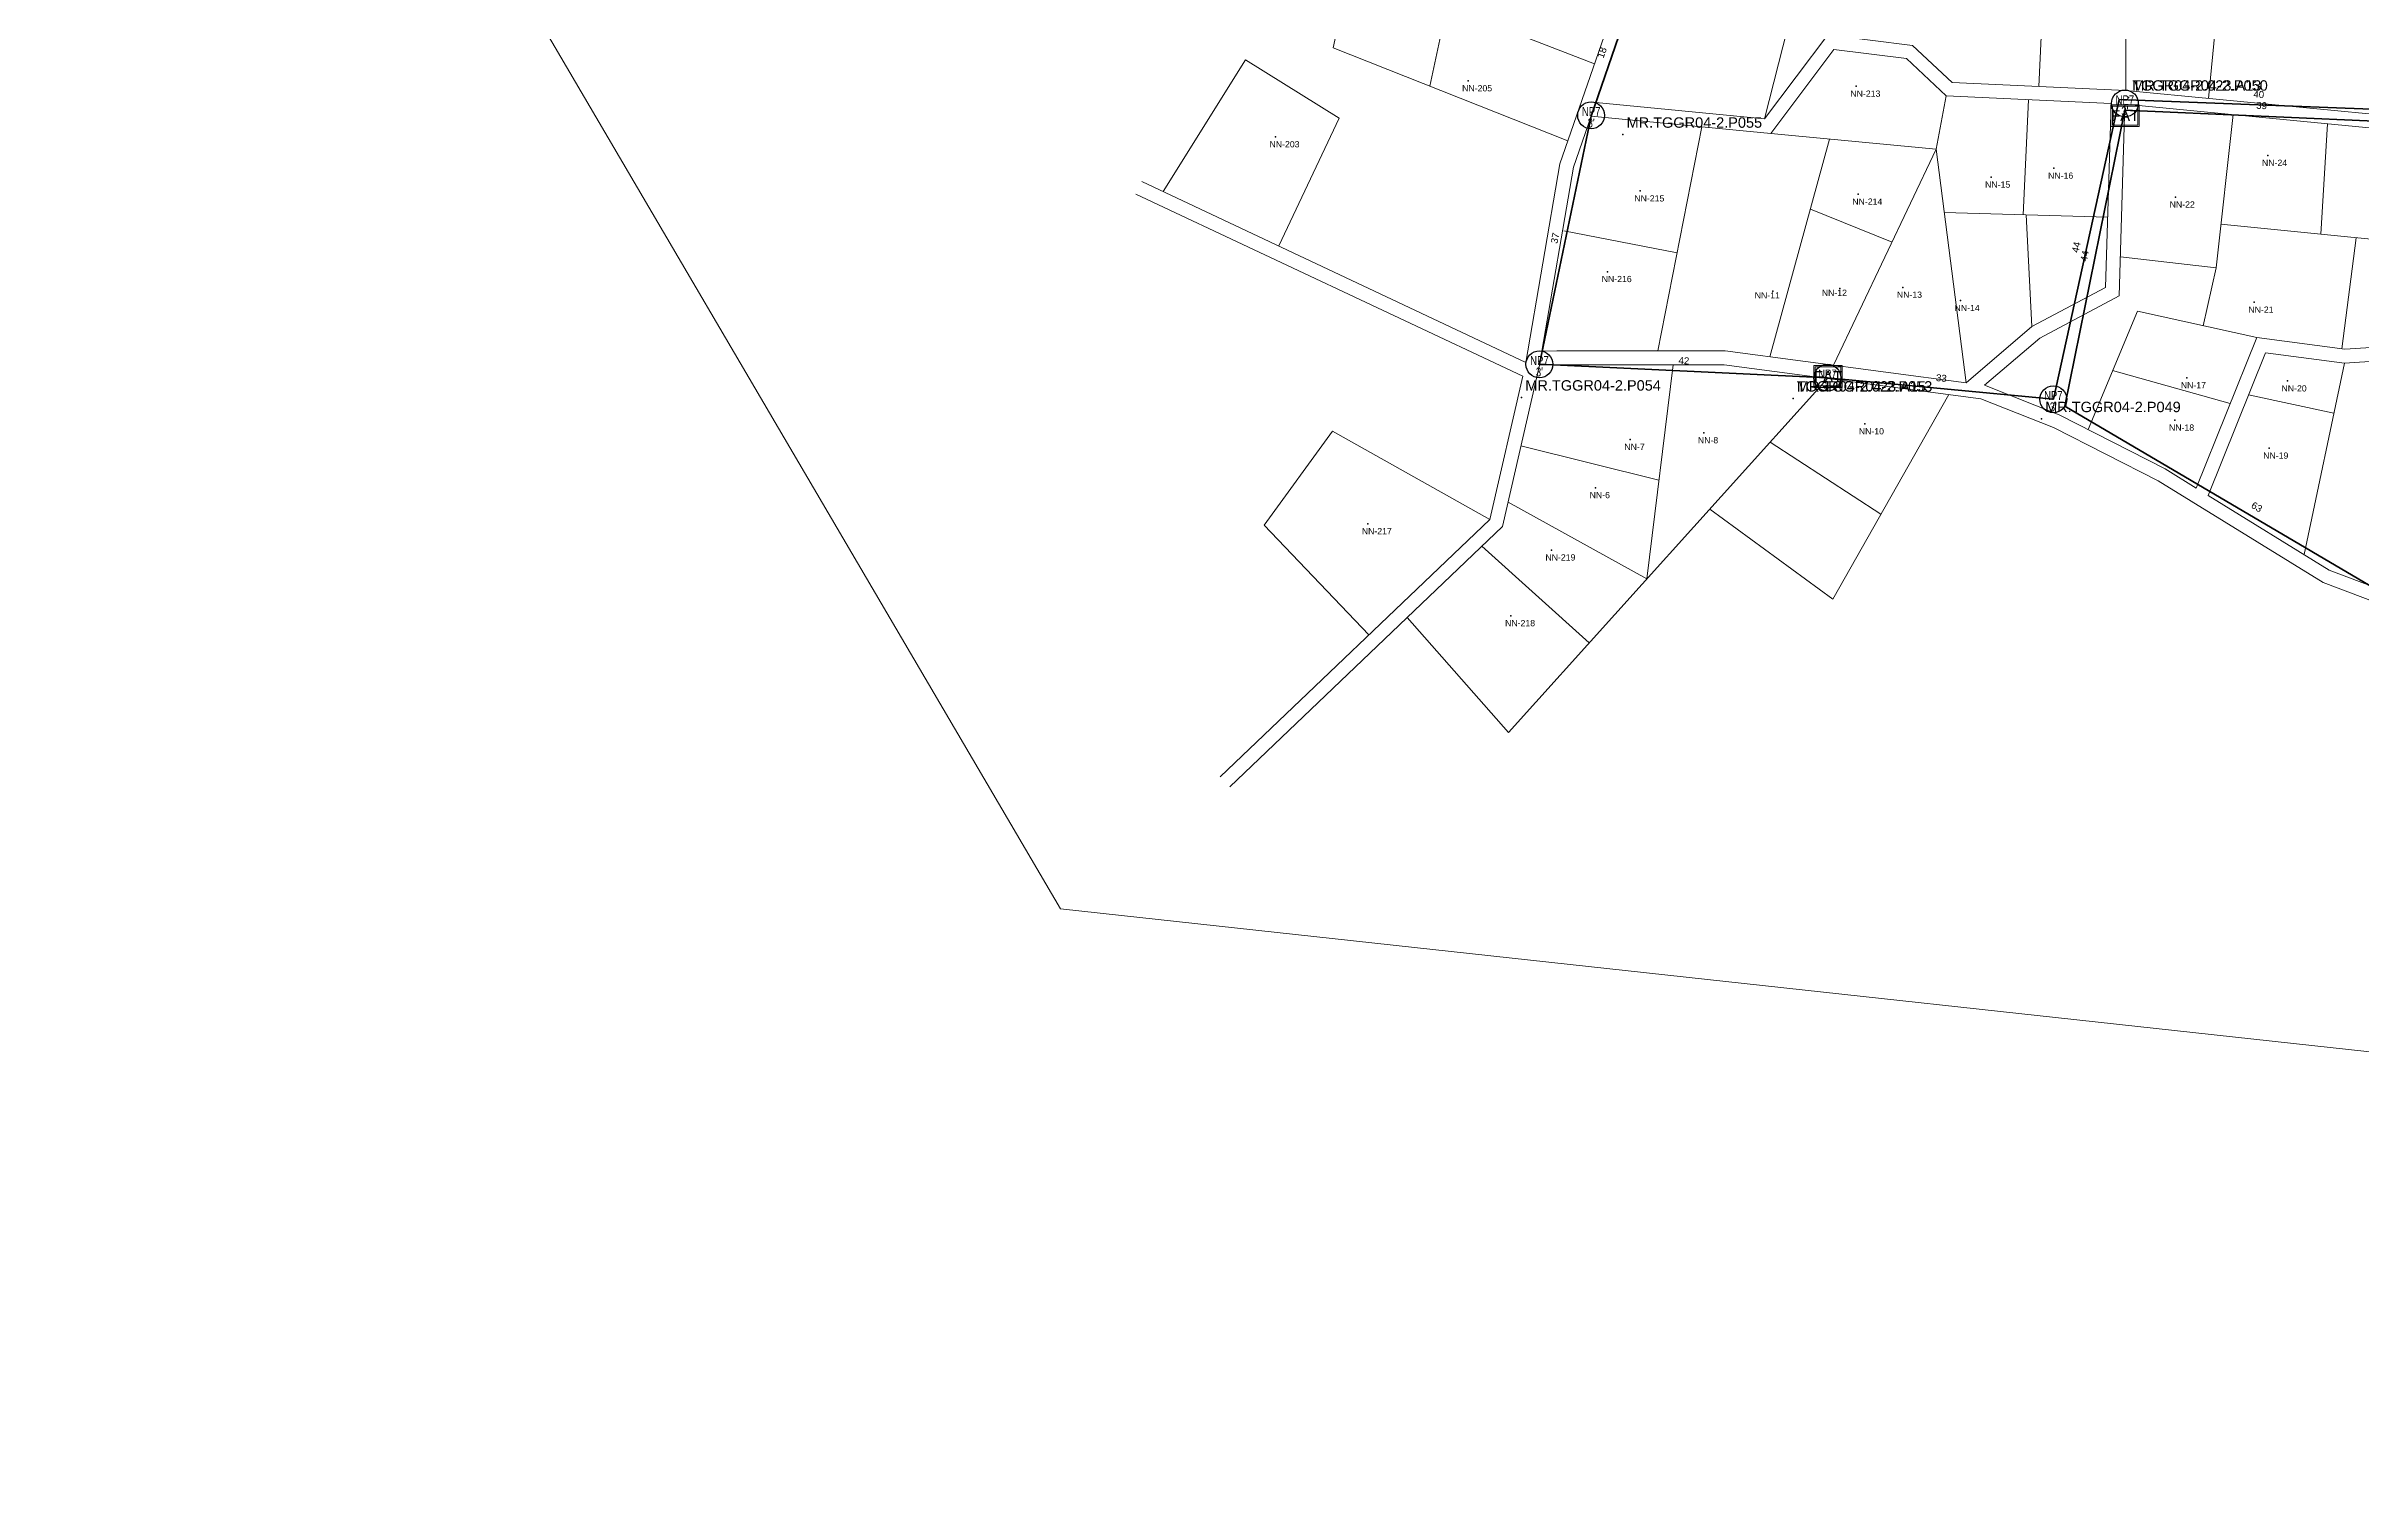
# Model space of a CAD drawing. Header units: metres. Extents: x -2567 to -1147, y 1126 to 2045.
# Drawn here: x -2566.7 to -2232.7, y 1125.7 to 1332.4 of the extents above; entities that cross this region are included whole.
import ezdxf
from ezdxf.enums import TextEntityAlignment as Align

# ---------------------------------------------------------------- set-up
doc = ezdxf.new("R2010")
doc.units = ezdxf.units.M
for name, color, linetype, lineweight in [('BASIC MAP', 7, 'Continuous', 9), ('BOUNDARY FDT 1', 1, 'Continuous', 18), ('FAT', 40, 'Continuous', 9), ('FO 48 CORE', 204, 'Continuous', 35), ('HOME', 7, 'Continuous', 9)]:
    doc.layers.add(name, color=color, linetype=linetype, lineweight=lineweight)
for name, color, linetype in [('BASIC MAP_PT', 7, 'Continuous'), ('BASIC MAP_PT_NUM', 7, 'Continuous'), ('Home Number RW 01 FDT 2', 6, 'Continuous'), ('Label', 130, 'Continuous'), ('NEW POLE 7m (3 inches) FDT 2', 4, 'Continuous')]:
    doc.layers.add(name, color=color, linetype=linetype)
doc.styles.get("Standard").update_dxf_attribs({"font": 'arial.ttf'})
doc.styles.add('Title Block 3', font='dgn003.shx')

# ---------------------------------------------------------------- blocks, each defined once
blk = doc.blocks.new('*U68')
at = {"color": 0, "linetype": 'ByBlock', "lineweight": -2}
blk.add_circle((0, 0), 2.24, dxfattribs=at)
at = {"color": 0, "linetype": 'ByBlock', "lineweight": -2, "style": 'Title Block 3', "width": 0.799091}
for s, p in [('NP7', (0, 0.62)), ("3'", (0, -1.27))]:
    blk.add_text(s, height=1.488, dxfattribs=at).set_placement(p, align=Align.MIDDLE_CENTER)

msp = doc.modelspace()

# ---------------------------------------------------------------- linework, layer by layer
at = {"layer": 'BASIC MAP', "lineweight": 0}
for p, q in [((-2353.72, 1284.82), (-2409.53, 1311.11)), ((-2353.26, 1286.82), (-2408.68, 1312.92))]:
    msp.add_line(p, q, dxfattribs=at)
for points in [[(-2290.9, 1515.45), (-2296.62, 1505.5), (-2328.7, 1451.11), (-2328.88, 1431.78), (-2328.15, 1409.59), (-2325.94, 1380.07), (-2328.88, 1365.53), (-2336.45, 1343.7), (-2343.17, 1324.3), (-2318.85, 1321.97), (-2309.7, 1334.09), (-2297.47, 1332.57), (-2291.76, 1327.23), (-2266.68, 1326.07), (-2227.57, 1322.31), (-2204.24, 1323.84), (-2194.27, 1326.93), (-2189.24, 1341.28), (-2184.08, 1345.77), (-2166.13, 1347.09), (-2126.93, 1363.13)], [(-2353.26, 1286.82), (-2348.34, 1315.48), (-2338.34, 1344.35), (-2335.24, 1353.29), (-2362.23, 1358.1), (-2362.54, 1364.29), (-2431.76, 1382.39), (-2456.27, 1385.45), (-2457.79, 1365.13), (-2499.35, 1370.24)], [(-2126.17, 1361.28), (-2165.66, 1345.12), (-2183.27, 1343.82), (-2187.53, 1340.12), (-2192.72, 1325.32), (-2203.87, 1321.86), (-2210.42, 1321.43), (-2212.3, 1298.97), (-2216.2, 1287.94), (-2235.14, 1286.72), (-2246.53, 1288.22), (-2254.8, 1267.62), (-2237.35, 1256.86), (-2203.96, 1244.22), (-2185.53, 1226.99), (-2175.38, 1222.51), (-2151.62, 1226.12), (-2135.24, 1234), (-2102.35, 1254.3), (-2093.07, 1313.39), (-2084.78, 1339.33), (-2047.25, 1326.11), (-2023.46, 1301.49), (-1999.7, 1300.46)], [(-2395.99, 1225.57), (-2356.64, 1263.12), (-2351.3, 1286.43), (-2348.76, 1286.48), (-2324.65, 1286.48), (-2287.6, 1281.57), (-2277.15, 1277.43), (-2262.01, 1269.72), (-2238.23, 1255.06), (-2205.03, 1242.49), (-2186.65, 1225.3), (-2175.65, 1220.44), (-2155.75, 1198.99), (-2129.32, 1180.49), (-2095.31, 1133.47)], [(-2397.37, 1227.01), (-2358.46, 1264.15), (-2353.72, 1284.82)]]:
    msp.add_lwpolyline(points, dxfattribs=at)
for points in [[(-2350.96, 1288.43), (-2346.4, 1314.98), (-2343.84, 1322.36), (-2317.93, 1319.87), (-2308.8, 1331.97), (-2298.36, 1330.66), (-2292.59, 1325.27), (-2268.82, 1324.16), (-2269.6, 1297.65), (-2280.25, 1291.98), (-2289.75, 1283.87), (-2324.51, 1288.48), (-2348.78, 1288.48)], [(-2287.09, 1283.52), (-2279.12, 1290.32), (-2267.63, 1296.43), (-2266.83, 1324.07), (-2227.6, 1320.3), (-2212.44, 1321.3), (-2214.28, 1299.39), (-2217.65, 1289.85), (-2235.07, 1288.72), (-2247.81, 1290.41), (-2256.53, 1268.69), (-2261.03, 1271.46), (-2276.32, 1279.26)]]:
    msp.add_lwpolyline(points, close=True, dxfattribs=at)
at = {"layer": 'BASIC MAP_PT'}
for p in [(-2361.6, 1327.44), (-2305.58, 1326.67), (-2266.3, 1325.05), (-2266.3, 1325.05), (-2339.26, 1319.7), (-2389.39, 1319.37), (-2246.19, 1316.68), (-2286.14, 1313.55), (-2277.06, 1314.84), (-2336.75, 1311.56), (-2305.3, 1311.09), (-2259.51, 1310.67), (-2341.46, 1299.91), (-2317.64, 1297.08), (-2307.97, 1297.46), (-2298.87, 1297.65), (-2290.55, 1295.73), (-2248.16, 1295.49), (-2257.9, 1284.6), (-2243.37, 1284.14), (-2353.87, 1281.77), (-2314.7, 1281.63), (-2314.7, 1281.63), (-2327.58, 1276.66), (-2304.36, 1277.95), (-2278.86, 1278.66), (-2259.6, 1278.47), (-2338.19, 1275.7), (-2246.01, 1274.44), (-2343.2, 1268.73), (-2376.07, 1263.54), (-2349.58, 1259.74), (-2355.41, 1250.27)]:
    msp.add_point(p, dxfattribs=at)
at = {"layer": 'BOUNDARY FDT 1'}
msp.add_lwpolyline([(-1660.23, 1639.76), (-1481.41, 1443.99), (-1667.34, 1125.73), (-2420.4, 1207.97), (-2566.74, 1457.4), (-2517.96, 1564.7), (-2246.18, 1543.79), (-1660.23, 1639.76)], dxfattribs=at)
at = {"layer": 'FAT', "transparency": 16777216, "flags": 128}
for points in [[(-2268.83, 1320.85), (-2264.75, 1320.85), (-2264.75, 1324.01), (-2268.83, 1324.01)], [(-2268.63, 1321.05), (-2264.95, 1321.05), (-2264.95, 1323.81), (-2268.63, 1323.81)], [(-2311.7, 1283.22), (-2307.62, 1283.22), (-2307.62, 1286.38), (-2311.7, 1286.38)], [(-2311.5, 1283.42), (-2307.82, 1283.42), (-2307.82, 1286.18), (-2311.5, 1286.18)]]:
    msp.add_lwpolyline(points, close=True, dxfattribs=at)
at = {"layer": 'FO 48 CORE'}
for points in [[(-2227.49, 1323.22), (-2267.65, 1324.74), (-2277.15, 1281.5), (-2309.75, 1284.61), (-2351.3, 1286.54), (-2343.84, 1322.36), (-2337.87, 1339.7), (-2330.63, 1360.61), (-2325.94, 1380.07), (-2350.99, 1383.9), (-2381.05, 1407.59), (-2390.06, 1437.12), (-2432.41, 1440.88), (-2432.18, 1442.9), (-2390.3, 1439.16), (-2397.89, 1470.02), (-2430.03, 1473.75)], [(-2221.63, 1248.78), (-2275.48, 1280.51), (-2266.85, 1323.24), (-2227.47, 1321.5)]]:
    msp.add_lwpolyline(points, dxfattribs=at)
at = {"layer": 'HOME', "lineweight": 0}
for points in [[(-2329.83, 1362.81), (-2278.05, 1352.29), (-2279.24, 1326.65)], [(-2309.49, 1358.68), (-2318.85, 1321.97)], [(-2388.91, 1355.44), (-2376.6, 1352.75), (-2381.08, 1332.23), (-2347.2, 1318.78)], [(-2362.23, 1349.62), (-2367.12, 1326.68)], [(-2266.68, 1326.07), (-2266.68, 1345.28), (-2252.78, 1345.28), (-2254.74, 1324.92)], [(-2364.67, 1338.15), (-2343.34, 1329.92)], [(-2405.57, 1311.46), (-2393.7, 1330.49), (-2380.22, 1322.08), (-2388.92, 1303.62)], [(-2317.93, 1319.87), (-2294.04, 1317.58), (-2292.59, 1325.27)], [(-2280.71, 1324.72), (-2281.48, 1308.12)], [(-2327.89, 1320.83), (-2334.2, 1288.48)], [(-2267.47, 1302.04), (-2267.47, 1302.04), (-2253.67, 1300.48), (-2251.18, 1322.57)], [(-2237.6, 1321.26), (-2238.57, 1305.32)], [(-2309.43, 1319.05), (-2318.05, 1287.62)], [(-2294.04, 1317.58), (-2308.89, 1286.41)], [(-2294.04, 1317.58), (-2289.75, 1283.87)], [(-2312.21, 1308.91), (-2300.42, 1304.17)], [(-2292.88, 1308.45), (-2269.3, 1307.76)], [(-2281.09, 1308.11), (-2280.25, 1291.98)], [(-2252.96, 1306.76), (-2213.98, 1302.87)], [(-2347.79, 1305.81), (-2331.44, 1302.62)], [(-2233.45, 1304.81), (-2235.51, 1288.78)], [(-2253.67, 1300.48), (-2255.51, 1292.1)], [(-2247.81, 1290.41), (-2265.03, 1294.19), (-2272.14, 1277.13)], [(-2332.01, 1286.48), (-2335.8, 1255.59)], [(-2235.14, 1286.72), (-2240.97, 1259.1)], [(-2370.39, 1250), (-2355.77, 1233.43), (-2309.74, 1284.5)], [(-2268.59, 1285.66), (-2251.62, 1280.91)], [(-2326.73, 1265.66), (-2308.99, 1252.64), (-2292.23, 1282.18)], [(-2248.98, 1282.12), (-2236.66, 1279.51)], [(-2358.46, 1264.15), (-2381.16, 1276.91), (-2391.03, 1263.35), (-2375.9, 1247.51)], [(-2334.05, 1269.81), (-2353.97, 1274.77)], [(-2318.02, 1275.32), (-2302.02, 1264.93)], [(-2355.83, 1266.66), (-2335.8, 1255.59)], [(-2359.6, 1260.3), (-2344.13, 1246.35)]]:
    msp.add_lwpolyline(points, dxfattribs=at)

# ---------------------------------------------------------------- block references
at = {"layer": 'NEW POLE 7m (3 inches) FDT 2', "xscale": 0.866141732282704, "yscale": 0.866141732282704, "zscale": 0.866141732282704}
for p in [(-2343.84, 1322.47), (-2266.83, 1324.18), (-2351.3, 1286.54), (-2309.75, 1284.61), (-2277.15, 1281.5)]:
    msp.add_blockref('*U68', p, dxfattribs=at)

# ---------------------------------------------------------------- texts
at = {"layer": 'BASIC MAP_PT_NUM'}
for s, p in [('TGGR04-2.023.A13', (-2265.77, 1325.58)), ('TGGR04-2.023.A15', (-2314.17, 1282.16))]:
    msp.add_text(s, height=1.5, dxfattribs=at).set_placement(p, align=Align.BOTTOM_LEFT)
at = {"layer": 'FAT', "color": 0, "transparency": 16777216, "flags": 2}
for p in [(-2266.79, 1322.43), (-2309.66, 1284.8)]:
    msp.add_attdef('FAT', text='16', height=1.536, dxfattribs=at).set_placement(p, align=Align.MIDDLE)
at = {"layer": 'Home Number RW 01 FDT 2'}
for s, p in [('NN-205', (-2362.46, 1325.66)), ('NN-213', (-2306.44, 1324.88)), ('NN-203', (-2390.25, 1317.58)), ('NN-16', (-2277.91, 1313.05)), ('NN-24', (-2247.05, 1314.9)), ('NN-215', (-2337.61, 1309.77)), ('NN-214', (-2306.16, 1309.3)), ('NN-15', (-2287, 1311.76)), ('NN-22', (-2260.37, 1308.89)), ('NN-216', (-2342.32, 1298.13)), ('NN-11', (-2320.24, 1295.77)), ('NN-12', (-2310.56, 1296.15)), ('NN-13', (-2299.73, 1295.87)), ('NN-14', (-2291.4, 1293.95)), ('NN-21', (-2249.01, 1293.71)), ('NN-17', (-2258.76, 1282.81)), ('NN-20', (-2244.23, 1282.35)), ('NN-10', (-2305.22, 1276.16)), ('NN-18', (-2260.46, 1276.69)), ('NN-7', (-2339.05, 1273.91)), ('NN-8', (-2328.44, 1274.87)), ('NN-19', (-2246.87, 1272.65)), ('NN-6', (-2344.06, 1266.95)), ('NN-217', (-2376.93, 1261.75)), ('NN-219', (-2350.44, 1257.96)), ('NN-218', (-2356.26, 1248.48))]:
    msp.add_text(s, height=0.9, dxfattribs=at).set_placement(p, align=Align.BOTTOM_LEFT)
at = {"layer": 'Label', "char_height": 1, "attachment_point": 8}
for s, insert, rotation in [('18', (-2341.8, 1331.35), 71.0058), ('40', (-2247.53, 1324.98), 357.8235), ('39', (-2247.12, 1323.37), 357.4734), ('37', (-2348.55, 1304.65), 78.2314), ('44', (-2273.37, 1303.34), 77.6058), ('44', (-2272.15, 1302.07), 78.5807), ('42', (-2330.48, 1286.57), 357.3506), ('33', (-2293.35, 1284.05), 354.5383), ('63', (-2248.05, 1265.51), 329.4848)]:
    msp.add_mtext(s, dxfattribs=dict(at, insert=insert, rotation=rotation))
at = {"layer": 'NEW POLE 7m (3 inches) FDT 2'}
for s, p in [('MR.TGGR04-2.P050', (-2265.77, 1325.58)), ('MR.TGGR04-2.P055', (-2338.73, 1320.23)), ('MR.TGGR04-2.P054', (-2353.34, 1282.3)), ('MR.TGGR04-2.P053', (-2314.17, 1282.16)), ('MR.TGGR04-2.P049', (-2278.33, 1279.19))]:
    msp.add_text(s, height=1.5, dxfattribs=at).set_placement(p, align=Align.BOTTOM_LEFT)

doc.saveas('drawing.dxf')
